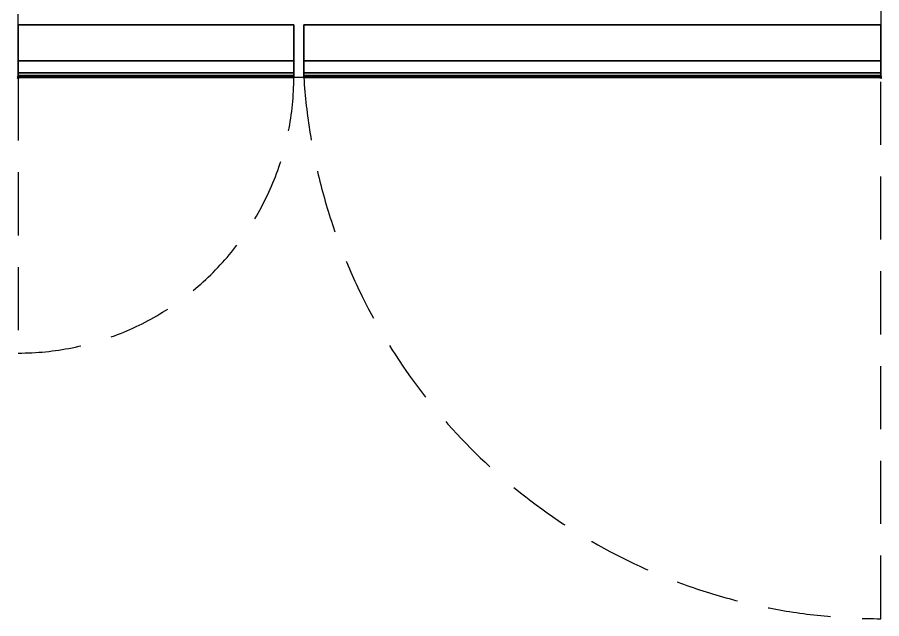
# Model space of a CAD drawing. Header units: millimetres. Extents: x 4 to 873, y -1319 to 1.
# Drawn here: x 4 to 873, y -1319 to -715 of the extents above; entities that cross this region are included whole.
import ezdxf

# ---------------------------------------------------------------- set-up
doc = ezdxf.new("R2010")
doc.units = ezdxf.units.MM
doc.header["$PDMODE"] = 35
doc.linetypes.add('NASCOSTA', pattern=[9.525, 6.35, -3.175])
for name, color, linetype in [('PQ_200_2D', 1, 'Continuous'), ('PQ_200_3D', 1, 'Continuous'), ('PQ_INS_3D', 3, 'Continuous')]:
    doc.layers.add(name, color=color, linetype=linetype)

msp = doc.modelspace()

# ---------------------------------------------------------------- linework, layer by layer
at = {"layer": 'PQ_200_2D', "color": 7, "linetype": 'NASCOSTA', "ltscale": 10}
for p, q in [((4.98, -775), (4.98, 0)), ((871.98, 0), (871.98, -775)), ((871.98, -775), (4.98, -775)), ((4.98, -775), (4.98, -1052.01)), ((871.98, -1319.01), (871.98, -775))]:
    msp.add_line(p, q, dxfattribs=at)
for centre, radius, start, end in [((4.98, -775.01), 277, 270, 0.0015), ((871.8, -738), 581, 183.65091, 270.01741)]:
    msp.add_arc(centre, radius, start, end, dxfattribs=at)
at = {"layer": 'PQ_INS_3D'}
for p in [(4.98, -775), (871.98, -775)]:
    msp.add_point(p, dxfattribs=at)

# ---------------------------------------------------------------- meshes
at = {"layer": 'PQ_200_3D'}
mesh = msp.add_polyface(dxfattribs=at)
corners = [(4.98, -722, 155.05), (4.98, -775, 155.05), (4.98, -775, 659.49), (4.98, -774.93, 660.01), (4.98, -774.73, 660.5), (4.98, -774.41, 660.92), (4.98, -773.99, 661.24), (4.98, -773.5, 661.45), (4.98, -772.98, 661.52), (4.98, -758.21, 661.52), (4.98, -758.21, 659.99), (4.98, -770.42, 659.99), (4.98, -770.42, 640.91), (4.98, -722, 661.52)]
mesh.append_faces([[corners[k] for k in face] for face in [(11, 9, 10)]], dxfattribs={"vtx0": -1})
mesh.append_faces([[corners[k] for k in face] for face in [(8, 2, 3), (2, 11, 12, 1)]], dxfattribs={"vtx0": -1, "vtx2": -1})
mesh.append_faces([[corners[k] for k in face] for face in [(8, 3, 4, 5)]], dxfattribs={"vtx0": -1, "vtx3": -1})
mesh.append_faces([[corners[k] for k in face] for face in [(8, 9, 11, 2)]], dxfattribs={"vtx1": -1, "vtx2": -1, "vtx3": -1})
mesh.append_faces([[corners[k] for k in face] for face in [(6, 7, 8, 5)]], dxfattribs={"vtx2": -1})
mesh.append_faces([[corners[k] for k in face] for face in [(12, 13, 0, 1)]], dxfattribs={"vtx3": -1})
mesh = msp.add_polyface(dxfattribs=at)
corners = [(281.98, -722, 155.05), (4.98, -722, 155.05), (4.98, -722, 661.52), (281.98, -722, 661.52)]
mesh.append_faces([[corners[k] for k in face] for face in [(0, 1, 2, 3)]])
mesh = msp.add_polyface(dxfattribs=at)
corners = [(281.98, -722, 661.52), (4.98, -722, 661.52), (4.98, -770.42, 640.91), (281.98, -770.42, 640.91)]
mesh.append_faces([[corners[k] for k in face] for face in [(0, 1, 2, 3)]])
mesh = msp.add_polyface(dxfattribs=at)
corners = [(281.98, -775, 155.05), (4.98, -775, 155.05), (4.98, -722, 155.05), (281.98, -722, 155.05)]
mesh.append_faces([[corners[k] for k in face] for face in [(0, 1, 2, 3)]])
mesh = msp.add_polyface(dxfattribs=at)
corners = [(281.98, -722, 155.05), (281.98, -722, 661.52), (281.98, -770.42, 640.91), (281.98, -770.42, 659.99), (281.98, -758.21, 659.99), (281.98, -758.21, 661.52), (281.98, -772.98, 661.52), (281.98, -773.5, 661.45), (281.98, -773.99, 661.24), (281.98, -774.41, 660.92), (281.98, -774.73, 660.5), (281.98, -774.93, 660.01), (281.98, -775, 659.49), (281.98, -775, 155.05)]
mesh.append_faces([[corners[k] for k in face] for face in [(6, 11, 12, 3)]], dxfattribs={"vtx0": -1, "vtx2": -1, "vtx3": -1})
mesh.append_faces([[corners[k] for k in face] for face in [(8, 9, 6, 7)]], dxfattribs={"vtx1": -1})
mesh.append_faces([[corners[k] for k in face] for face in [(10, 11, 6, 9)]], dxfattribs={"vtx1": -1, "vtx2": -1})
mesh.append_faces([[corners[k] for k in face] for face in [(12, 13, 2, 3)]], dxfattribs={"vtx1": -1, "vtx3": -1})
mesh.append_faces([[corners[k] for k in face] for face in [(0, 1, 2, 13)]], dxfattribs={"vtx2": -1})
mesh.append_faces([[corners[k] for k in face] for face in [(3, 4, 5, 6)]], dxfattribs={"vtx3": -1})
mesh = msp.add_polyface(dxfattribs=at)
corners = [(291.98, -722, 155.05), (291.98, -775, 155.05), (291.98, -775, 659.49), (291.98, -774.93, 660.01), (291.98, -774.73, 660.5), (291.98, -774.41, 660.92), (291.98, -773.99, 661.24), (291.98, -773.5, 661.45), (291.98, -772.98, 661.52), (291.98, -758.21, 661.52), (291.98, -758.21, 659.99), (291.98, -770.42, 659.99), (291.98, -770.42, 640.91), (291.98, -722, 661.52)]
mesh.append_faces([[corners[k] for k in face] for face in [(11, 9, 10)]], dxfattribs={"vtx0": -1})
mesh.append_faces([[corners[k] for k in face] for face in [(8, 2, 3), (2, 11, 12, 1)]], dxfattribs={"vtx0": -1, "vtx2": -1})
mesh.append_faces([[corners[k] for k in face] for face in [(8, 3, 4, 5)]], dxfattribs={"vtx0": -1, "vtx3": -1})
mesh.append_faces([[corners[k] for k in face] for face in [(8, 9, 11, 2)]], dxfattribs={"vtx1": -1, "vtx2": -1, "vtx3": -1})
mesh.append_faces([[corners[k] for k in face] for face in [(6, 7, 8, 5)]], dxfattribs={"vtx2": -1})
mesh.append_faces([[corners[k] for k in face] for face in [(12, 13, 0, 1)]], dxfattribs={"vtx3": -1})
mesh = msp.add_polyface(dxfattribs=at)
corners = [(871.98, -722, 155.05), (291.98, -722, 155.05), (291.98, -722, 661.52), (871.98, -722, 661.52)]
mesh.append_faces([[corners[k] for k in face] for face in [(0, 1, 2, 3)]])
mesh = msp.add_polyface(dxfattribs=at)
corners = [(871.98, -722, 661.52), (291.98, -722, 661.52), (291.98, -770.42, 640.91), (871.98, -770.42, 640.91)]
mesh.append_faces([[corners[k] for k in face] for face in [(0, 1, 2, 3)]])
mesh = msp.add_polyface(dxfattribs=at)
corners = [(871.98, -775, 155.05), (291.98, -775, 155.05), (291.98, -722, 155.05), (871.98, -722, 155.05)]
mesh.append_faces([[corners[k] for k in face] for face in [(0, 1, 2, 3)]])
mesh = msp.add_polyface(dxfattribs=at)
corners = [(871.98, -722, 155.05), (871.98, -722, 661.52), (871.98, -770.42, 640.91), (871.98, -770.42, 659.99), (871.98, -758.21, 659.99), (871.98, -758.21, 661.52), (871.98, -772.98, 661.52), (871.98, -773.5, 661.45), (871.98, -773.99, 661.24), (871.98, -774.41, 660.92), (871.98, -774.73, 660.5), (871.98, -774.93, 660.01), (871.98, -775, 659.49), (871.98, -775, 155.05)]
mesh.append_faces([[corners[k] for k in face] for face in [(6, 11, 12, 3)]], dxfattribs={"vtx0": -1, "vtx2": -1, "vtx3": -1})
mesh.append_faces([[corners[k] for k in face] for face in [(8, 9, 6, 7)]], dxfattribs={"vtx1": -1})
mesh.append_faces([[corners[k] for k in face] for face in [(10, 11, 6, 9)]], dxfattribs={"vtx1": -1, "vtx2": -1})
mesh.append_faces([[corners[k] for k in face] for face in [(12, 13, 2, 3)]], dxfattribs={"vtx1": -1, "vtx3": -1})
mesh.append_faces([[corners[k] for k in face] for face in [(0, 1, 2, 13)]], dxfattribs={"vtx2": -1})
mesh.append_faces([[corners[k] for k in face] for face in [(3, 4, 5, 6)]], dxfattribs={"vtx3": -1})
mesh = msp.add_polyface(dxfattribs=at)
corners = [(281.98, -770.42, 659.99), (4.98, -770.42, 659.99), (4.98, -758.21, 659.99), (281.98, -758.21, 659.99)]
mesh.append_faces([[corners[k] for k in face] for face in [(0, 1, 2, 3)]])
mesh = msp.add_polyface(dxfattribs=at)
corners = [(281.98, -758.21, 659.99), (4.98, -758.21, 659.99), (4.98, -758.21, 661.52), (281.98, -758.21, 661.52)]
mesh.append_faces([[corners[k] for k in face] for face in [(0, 1, 2, 3)]])
mesh = msp.add_polyface(dxfattribs=at)
corners = [(281.98, -758.21, 661.52), (4.98, -758.21, 661.52), (4.98, -772.98, 661.52), (281.98, -772.98, 661.52)]
mesh.append_faces([[corners[k] for k in face] for face in [(0, 1, 2, 3)]])
mesh = msp.add_polyface(dxfattribs=at)
corners = [(871.98, -770.42, 659.99), (291.98, -770.42, 659.99), (291.98, -758.21, 659.99), (871.98, -758.21, 659.99)]
mesh.append_faces([[corners[k] for k in face] for face in [(0, 1, 2, 3)]])
mesh = msp.add_polyface(dxfattribs=at)
corners = [(871.98, -758.21, 659.99), (291.98, -758.21, 659.99), (291.98, -758.21, 661.52), (871.98, -758.21, 661.52)]
mesh.append_faces([[corners[k] for k in face] for face in [(0, 1, 2, 3)]])
mesh = msp.add_polyface(dxfattribs=at)
corners = [(871.98, -758.21, 661.52), (291.98, -758.21, 661.52), (291.98, -772.98, 661.52), (871.98, -772.98, 661.52)]
mesh.append_faces([[corners[k] for k in face] for face in [(0, 1, 2, 3)]])
mesh = msp.add_polyface(dxfattribs=at)
corners = [(281.98, -770.42, 640.91), (4.98, -770.42, 640.91), (4.98, -770.42, 659.99), (281.98, -770.42, 659.99)]
mesh.append_faces([[corners[k] for k in face] for face in [(0, 1, 2, 3)]])
mesh = msp.add_polyface(dxfattribs=at)
corners = [(281.98, -775, 659.49), (281.98, -774.93, 660.01), (281.98, -774.73, 660.5), (281.98, -774.41, 660.92), (281.98, -773.99, 661.24), (281.98, -773.5, 661.45), (281.98, -772.98, 661.52), (4.98, -772.98, 661.52), (4.98, -773.5, 661.45), (4.98, -773.99, 661.24), (4.98, -774.41, 660.92), (4.98, -774.73, 660.5), (4.98, -774.93, 660.01), (4.98, -775, 659.49)]
mesh.append_faces([[corners[k] for k in face] for face in [(1, 12, 13, 0)]], dxfattribs={"vtx0": -1})
mesh.append_faces([[corners[k] for k in face] for face in [(5, 8, 9, 4), (4, 9, 10, 3), (2, 11, 12, 1), (11, 2, 3, 10)]], dxfattribs={"vtx0": -1, "vtx2": -1})
mesh.append_faces([[corners[k] for k in face] for face in [(6, 7, 8, 5)]], dxfattribs={"vtx2": -1})
mesh = msp.add_polyface(dxfattribs=at)
corners = [(871.98, -770.42, 640.91), (291.98, -770.42, 640.91), (291.98, -770.42, 659.99), (871.98, -770.42, 659.99)]
mesh.append_faces([[corners[k] for k in face] for face in [(0, 1, 2, 3)]])
mesh = msp.add_polyface(dxfattribs=at)
corners = [(871.98, -775, 659.49), (871.98, -774.93, 660.01), (871.98, -774.73, 660.5), (871.98, -774.41, 660.92), (871.98, -773.99, 661.24), (871.98, -773.5, 661.45), (871.98, -772.98, 661.52), (291.98, -772.98, 661.52), (291.98, -773.5, 661.45), (291.98, -773.99, 661.24), (291.98, -774.41, 660.92), (291.98, -774.73, 660.5), (291.98, -774.93, 660.01), (291.98, -775, 659.49)]
mesh.append_faces([[corners[k] for k in face] for face in [(1, 12, 13, 0)]], dxfattribs={"vtx0": -1})
mesh.append_faces([[corners[k] for k in face] for face in [(5, 8, 9, 4), (4, 9, 10, 3), (2, 11, 12, 1), (11, 2, 3, 10)]], dxfattribs={"vtx0": -1, "vtx2": -1})
mesh.append_faces([[corners[k] for k in face] for face in [(6, 7, 8, 5)]], dxfattribs={"vtx2": -1})
mesh = msp.add_polyface(dxfattribs=at)
corners = [(281.98, -775, 659.49), (4.98, -775, 659.49), (4.98, -775, 155.05), (281.98, -775, 155.05)]
mesh.append_faces([[corners[k] for k in face] for face in [(0, 1, 2, 3)]])
mesh = msp.add_polyface(dxfattribs=at)
corners = [(871.98, -775, 659.49), (291.98, -775, 659.49), (291.98, -775, 155.05), (871.98, -775, 155.05)]
mesh.append_faces([[corners[k] for k in face] for face in [(0, 1, 2, 3)]])

doc.saveas('drawing.dxf')
